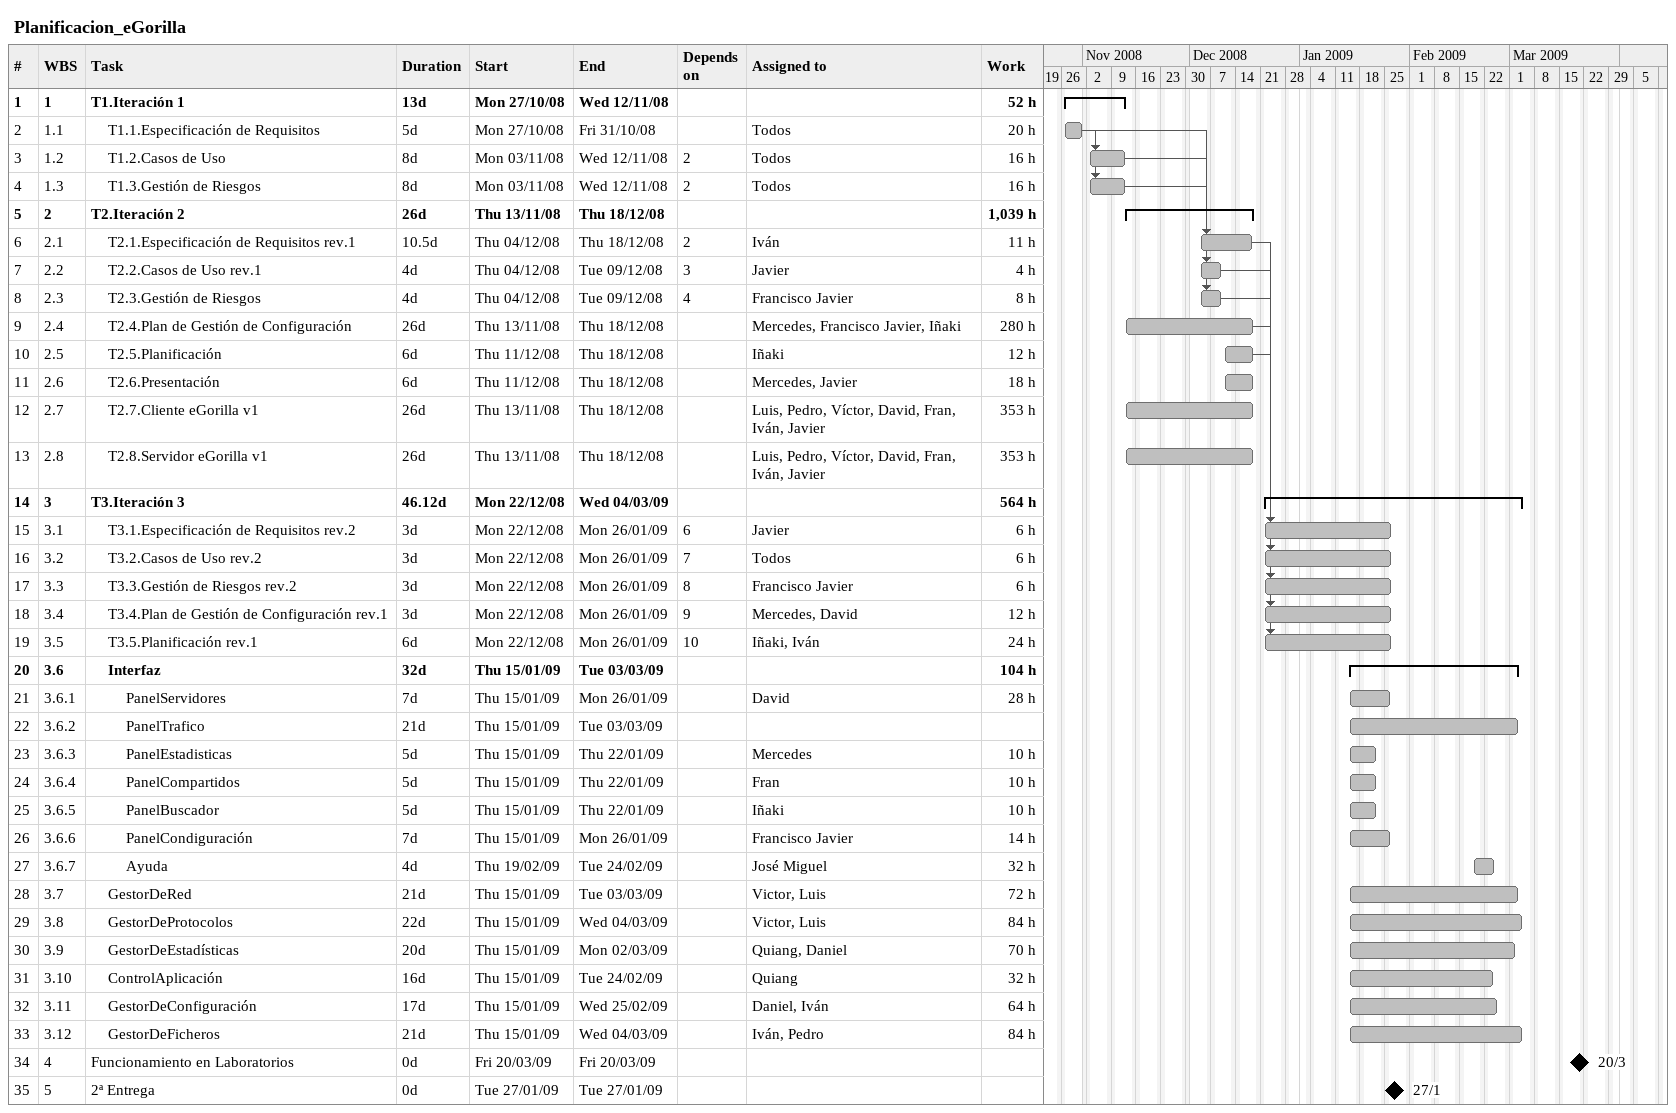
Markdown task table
Planificacion_eGorilla

| ID | WBS | Task | Duration | Start | Finish | Predecessors | Resources | Work (h) |
|---|---|---|---|---|---|---|---|---|
| 1 | 1 | **T1.Iteración 1** | 13d | 2008-10-27 | 2008-11-12 |  |  | 52 |
| 2 | 1.1 | T1.1.Especificación de Requisitos | 5d | 2008-10-27 | 2008-10-31 |  | Todos | 20 |
| 3 | 1.2 | T1.2.Casos de Uso | 8d | 2008-11-03 | 2008-11-12 | 2 | Todos | 16 |
| 4 | 1.3 | T1.3.Gestión de Riesgos | 8d | 2008-11-03 | 2008-11-12 | 2 | Todos | 16 |
| 5 | 2 | **T2.Iteración 2** | 26d | 2008-11-13 | 2008-12-18 |  |  | 1039 |
| 6 | 2.1 | T2.1.Especificación de Requisitos rev.1 | 10.5d | 2008-12-04 | 2008-12-18 | 2 | Iván | 11 |
| 7 | 2.2 | T2.2.Casos de Uso rev.1 | 4d | 2008-12-04 | 2008-12-09 | 3 | Javier | 4 |
| 8 | 2.3 | T2.3.Gestión de Riesgos | 4d | 2008-12-04 | 2008-12-09 | 4 | Francisco Javier | 8 |
| 9 | 2.4 | T2.4.Plan de Gestión de Configuración | 26d | 2008-11-13 | 2008-12-18 |  | Mercedes, Francisco Javier, Iñaki | 280 |
| 10 | 2.5 | T2.5.Planificación | 6d | 2008-12-11 | 2008-12-18 |  | Iñaki | 12 |
| 11 | 2.6 | T2.6.Presentación | 6d | 2008-12-11 | 2008-12-18 |  | Mercedes, Javier | 18 |
| 12 | 2.7 | T2.7.Cliente eGorilla v1 | 26d | 2008-11-13 | 2008-12-18 |  | Luis, Pedro, Víctor, David, Fran, Iván, Javier | 353 |
| 13 | 2.8 | T2.8.Servidor eGorilla v1 | 26d | 2008-11-13 | 2008-12-18 |  | Luis, Pedro, Víctor, David, Fran, Iván, Javier | 353 |
| 14 | 3 | **T3.Iteración 3** | 46.12d | 2008-12-22 | 2009-03-04 |  |  | 564 |
| 15 | 3.1 | T3.1.Especificación de Requisitos rev.2 | 3d | 2008-12-22 | 2009-01-26 | 6 | Javier | 6 |
| 16 | 3.2 | T3.2.Casos de Uso rev.2 | 3d | 2008-12-22 | 2009-01-26 | 7 | Todos | 6 |
| 17 | 3.3 | T3.3.Gestión de Riesgos rev.2 | 3d | 2008-12-22 | 2009-01-26 | 8 | Francisco Javier | 6 |
| 18 | 3.4 | T3.4.Plan de Gestión de Configuración rev.1 | 3d | 2008-12-22 | 2009-01-26 | 9 | Mercedes, David | 12 |
| 19 | 3.5 | T3.5.Planificación rev.1 | 6d | 2008-12-22 | 2009-01-26 | 10 | Iñaki, Iván | 24 |
| 20 | 3.6 | **Interfaz** | 32d | 2009-01-15 | 2009-03-03 |  |  | 104 |
| 21 | 3.6.1 | PanelServidores | 7d | 2009-01-15 | 2009-01-26 |  | David | 28 |
| 22 | 3.6.2 | PanelTrafico | 21d | 2009-01-15 | 2009-03-03 |  |  |  |
| 23 | 3.6.3 | PanelEstadisticas | 5d | 2009-01-15 | 2009-01-22 |  | Mercedes | 10 |
| 24 | 3.6.4 | PanelCompartidos | 5d | 2009-01-15 | 2009-01-22 |  | Fran | 10 |
| 25 | 3.6.5 | PanelBuscador | 5d | 2009-01-15 | 2009-01-22 |  | Iñaki | 10 |
| 26 | 3.6.6 | PanelCondiguración | 7d | 2009-01-15 | 2009-01-26 |  | Francisco Javier | 14 |
| 27 | 3.6.7 | Ayuda | 4d | 2009-02-19 | 2009-02-24 |  | José Miguel | 32 |
| 28 | 3.7 | GestorDeRed | 21d | 2009-01-15 | 2009-03-03 |  | Victor, Luis | 72 |
| 29 | 3.8 | GestorDeProtocolos | 22d | 2009-01-15 | 2009-03-04 |  | Victor, Luis | 84 |
| 30 | 3.9 | GestorDeEstadísticas | 20d | 2009-01-15 | 2009-03-02 |  | Quiang, Daniel | 70 |
| 31 | 3.10 | ControlAplicación | 16d | 2009-01-15 | 2009-02-24 |  | Quiang | 32 |
| 32 | 3.11 | GestorDeConfiguración | 17d | 2009-01-15 | 2009-02-25 |  | Daniel, Iván | 64 |
| 33 | 3.12 | GestorDeFicheros | 21d | 2009-01-15 | 2009-03-04 |  | Iván, Pedro | 84 |
| 34 | 4 | Funcionamiento en Laboratorios | 0d | 2009-03-20 | 2009-03-20 |  |  |  |
| 35 | 5 | 2ª Entrega | 0d | 2009-01-27 | 2009-01-27 |  |  |  |
